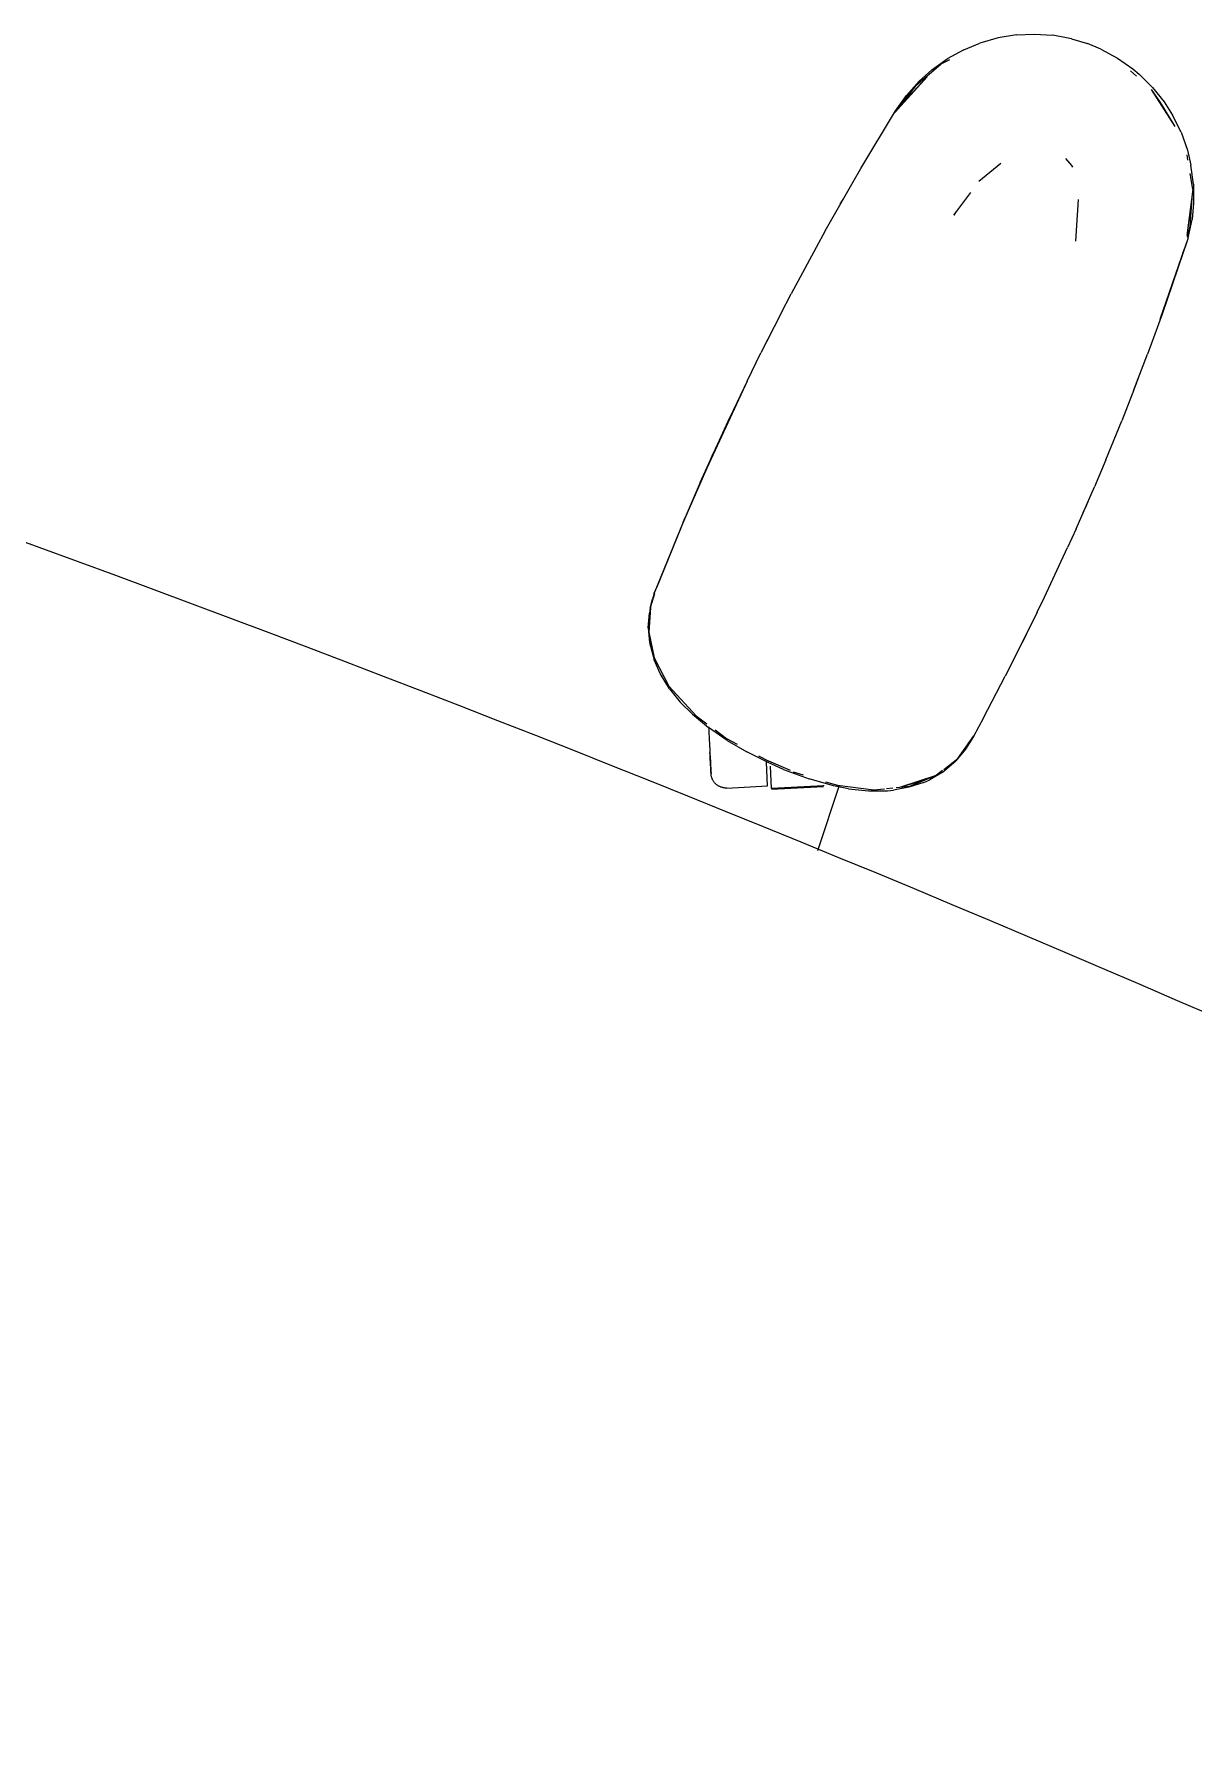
# Model space of a CAD drawing. Header units: millimetres. Extents: x 79795 to 317870, y -36033 to 97293.
# Drawn here: x 196348.6 to 196659.8, y 33365.2 to 33822.3 of the extents above; entities that cross this region are included whole.
import ezdxf

# ---------------------------------------------------------------- set-up
doc = ezdxf.new("R2010")
doc.units = ezdxf.units.MM
doc.header["$MEASUREMENT"] = 0
doc.layers.add('G-IMPT', color=8, linetype='CONTINUOUS', lineweight=9)
doc.layers.add('I-FURN', color=8, linetype='CONTINUOUS', lineweight=9)

msp = doc.modelspace()

# ---------------------------------------------------------------- linework, layer by layer
at = {"layer": 'G-IMPT'}
for p, q in [((196598.05, 33818.11), (196602.38, 33819.88)), ((196607.26, 33821.27), (196602.38, 33819.88)), ((196612.23, 33822.08), (196607.26, 33821.27)), ((196612.23, 33822.08), (196616.93, 33822.3)), ((196616.93, 33822.3), (196621.97, 33821.97)), ((196626.92, 33821.06), (196621.97, 33821.97)), ((196626.92, 33821.06), (196631.28, 33819.74)), ((196634.84, 33818.27), (196631.28, 33819.74)), ((196585.13, 33808.45), (196591.92, 33814.18)), ((196589.46, 33812.71), (196593.61, 33815.67)), ((196594.21, 33815.39), (196591.92, 33814.18)), ((196598.05, 33818.11), (196593.61, 33815.67)), ((196634.84, 33818.27), (196639.28, 33815.87)), ((196639.28, 33815.87), (196643.4, 33812.98)), ((196579.48, 33801.18), (196588.22, 33810.86)), ((196588.22, 33810.86), (196581.72, 33803.8)), ((196586.03, 33809.63), (196582.64, 33805.84)), ((196589.46, 33812.71), (196586.03, 33809.63)), ((196644.35, 33811.03), (196642.78, 33812.45)), ((196643.4, 33812.98), (196645.09, 33811.57)), ((196648.69, 33808), (196645.09, 33811.57)), ((196579.7, 33801.65), (196582.64, 33805.84)), ((196585.13, 33808.45), (196579.84, 33801.64)), ((196648.33, 33807.46), (196650.75, 33803.94)), ((196648.33, 33807.46), (196654.67, 33797.52)), ((196648.69, 33808), (196651.83, 33804.07)), ((196570.4, 33786.21), (196579.7, 33801.65)), ((196579.48, 33801.18), (196581.72, 33803.8)), ((196650.75, 33803.94), (196654.67, 33797.52)), ((196651.83, 33804.07), (196654.09, 33800.51)), ((196656.34, 33795.94), (196654.09, 33800.51)), ((196656.34, 33795.94), (196658.04, 33791.17)), ((196658.04, 33791.17), (196659.01, 33787.07)), ((196607.94, 33787.51), (196602.11, 33782.74)), ((196625.37, 33788.91), (196626.96, 33787.05)), ((196626.96, 33787.05), (196627.24, 33786.59)), ((196658.2, 33788.47), (196657.98, 33789.84)), ((196659.66, 33782), (196659.01, 33787.07)), ((196560.84, 33769.49), (196568.34, 33782.61)), ((196568.34, 33782.61), (196570.4, 33786.21)), ((196659.46, 33780.63), (196658.77, 33784.9)), ((196659.66, 33782), (196659.71, 33776.92)), ((196564.89, 33776.64), (196565.75, 33778.08)), ((196595.33, 33773.71), (196599.89, 33779.79)), ((196628.13, 33766.69), (196628.78, 33777.89)), ((196659.46, 33780.63), (196657.91, 33768.27)), ((196659.13, 33777.8), (196657.91, 33768.27)), ((196658.83, 33770.75), (196659.39, 33779.52)), ((196659.46, 33780.63), (196659.13, 33777.8)), ((196596.04, 33774.7), (196595.33, 33773.71)), ((196659.71, 33776.92), (196659.28, 33772.56)), ((196560.84, 33769.49), (196558.4, 33765.02)), ((196658.06, 33767.74), (196658.83, 33770.75)), ((196658.23, 33767.58), (196659.28, 33772.56)), ((196558.4, 33765.02), (196551.69, 33752.55)), ((196658.23, 33767.58), (196650.75, 33745.73)), ((196650.75, 33745.73), (196657.34, 33764.88)), ((196658.23, 33767.58), (196651.3, 33747.15)), ((196656.83, 33763.45), (196657.34, 33764.88)), ((196658.23, 33767.58), (196657.34, 33764.88)), ((196548.91, 33747.2), (196551.69, 33752.55)), ((196548.91, 33747.2), (196543.59, 33736.7)), ((196651.3, 33747.15), (196647.37, 33736.41)), ((196545.8, 33741.12), (196545.16, 33739.77)), ((196546.72, 33742.83), (196545.8, 33741.12)), ((196539.88, 33729.14), (196543.59, 33736.7)), ((196643.69, 33726.78), (196647.37, 33736.41)), ((196539.88, 33729.14), (196527.3, 33701.89)), ((196539.88, 33729.14), (196531.31, 33710.87)), ((196539.88, 33729.14), (196535.24, 33719.4)), ((196644.43, 33728.68), (196643.7, 33726.92)), ((196644.43, 33728.68), (196644.91, 33730.03)), ((196643.69, 33726.78), (196640.45, 33718.5)), ((196527.3, 33701.89), (196535.24, 33719.4)), ((196636.16, 33708.02), (196640.45, 33718.5)), ((196531.31, 33710.87), (196522.73, 33691.26)), ((196531.31, 33710.87), (196523.2, 33692.38)), ((196531.31, 33710.87), (196527.3, 33701.89)), ((196530.47, 33709.01), (196529.73, 33707.25)), ((196531.36, 33710.87), (196530.47, 33709.01)), ((196636.16, 33708.02), (196633.09, 33700.76)), ((196527.3, 33701.89), (196522.73, 33691.26)), ((196628.16, 33689.48), (196633.09, 33700.76)), ((196630.9, 33695.68), (196630.02, 33693.8)), ((196631.53, 33697.22), (196630.9, 33695.68)), ((196523.2, 33692.38), (196514.98, 33672.17)), ((196522.73, 33691.26), (196514.98, 33672.17)), ((196523.2, 33692.38), (196515.56, 33673.68)), ((196522.73, 33691.26), (196523.2, 33692.38)), ((196628.16, 33689.48), (196625.91, 33684.49)), ((196619.7, 33671.15), (196625.91, 33684.49)), ((196514.98, 33672.17), (196515.56, 33673.68)), ((196514, 33668.37), (196513.56, 33661.74)), ((196513.91, 33668.22), (196513.67, 33666.84)), ((196513.91, 33668.22), (196514.52, 33670.57)), ((196514, 33668.37), (196515.1, 33672.1)), ((196514.98, 33672.17), (196514.52, 33670.57)), ((196617.75, 33667.09), (196619.7, 33671.15)), ((196513.39, 33662.95), (196513.67, 33666.84)), ((196617.75, 33667.09), (196610.78, 33653.05)), ((196513.39, 33662.95), (196513.72, 33659.01)), ((196513.56, 33661.74), (196514.97, 33654.88)), ((196513.72, 33659.01), (196514.93, 33654.32)), ((196612.57, 33656.68), (196613.81, 33659.06)), ((196614.75, 33661.07), (196613.81, 33659.06)), ((196516.55, 33650.62), (196514.93, 33654.32)), ((196514.97, 33654.88), (196518.91, 33647.28)), ((196519.1, 33646.51), (196516.55, 33650.62)), ((196603.31, 33638.76), (196609.17, 33649.89)), ((196610.78, 33653.05), (196609.17, 33649.89)), ((196518.91, 33647.28), (196522.12, 33643.76)), ((196519.1, 33646.51), (196521.95, 33642.99)), ((196525.21, 33639.72), (196521.95, 33642.99)), ((196526.23, 33639.27), (196522.12, 33643.76)), ((196525.21, 33639.72), (196529.57, 33636.11)), ((196526.23, 33639.27), (196529.07, 33637.16)), ((196534.53, 33632.69), (196529.57, 33636.11)), ((196603.31, 33638.76), (196600.66, 33633.75)), ((196531.32, 33635.49), (196534.4, 33633.21)), ((196534.4, 33633.21), (196537.22, 33631.68)), ((196534.53, 33632.69), (196539.86, 33629.58)), ((196596.4, 33627.87), (196600.75, 33633.95)), ((196600.66, 33633.75), (196598.51, 33630.33)), ((196545.53, 33626.74), (196539.86, 33629.58)), ((196542.95, 33628.56), (196545.69, 33627.08)), ((196549.65, 33624.91), (196545.53, 33626.74)), ((196551.54, 33624.58), (196545.69, 33627.08)), ((196592.24, 33624.11), (196595.87, 33627.19)), ((196592.7, 33624.9), (196596.4, 33627.87)), ((196598.51, 33630.33), (196595.87, 33627.19)), ((196549.65, 33624.91), (196556.52, 33622.34)), ((196552.28, 33624.26), (196554.97, 33623.44)), ((196563.12, 33620.5), (196556.52, 33622.34)), ((196581.14, 33620.21), (196590.75, 33623.34)), ((196581.14, 33620.21), (196587.71, 33622.1)), ((196583.53, 33620.41), (196590.75, 33623.34)), ((196587.3, 33621.41), (196588.89, 33622.13)), ((196590.75, 33623.34), (196587.71, 33622.1)), ((196592.24, 33624.11), (196588.89, 33622.13)), ((196592.29, 33624.58), (196590.75, 33623.34)), ((196564.63, 33620.54), (196558.78, 33603.07)), ((196560.94, 33621.61), (196564.12, 33620.64)), ((196567.1, 33619.73), (196563.12, 33620.5)), ((196564.12, 33620.64), (196573.91, 33619.42)), ((196567.1, 33619.73), (196572.44, 33619.15)), ((196572.44, 33619.15), (196577.58, 33619.19)), ((196573.91, 33619.42), (196576.75, 33619.71)), ((196577.3, 33619.77), (196578.97, 33619.94)), ((196577.58, 33619.19), (196579.16, 33619.34)), ((196583.33, 33620.1), (196579.16, 33619.34)), ((196579.88, 33620.03), (196583.53, 33620.41)), ((196587.3, 33621.41), (196583.33, 33620.1))]:
    msp.add_line(p, q, dxfattribs=at)
at = {"layer": 'I-FURN'}
for p, q in [((196529.56, 33636.35), (196529.61, 33635.42)), ((196529.61, 33635.42), (196529.66, 33634.52)), ((196529.66, 33634.52), (196529.7, 33633.64)), ((196529.7, 33633.64), (196529.75, 33632.79)), ((196529.75, 33632.79), (196529.79, 33631.97)), ((196529.79, 33631.97), (196529.83, 33631.19)), ((196529.83, 33631.19), (196529.87, 33630.44)), ((196529.87, 33630.44), (196529.91, 33629.72)), ((196529.91, 33629.72), (196529.94, 33629.04)), ((196529.96, 33628.69), (196529.93, 33629.35)), ((196529.94, 33629.04), (196529.98, 33628.4)), ((196529.99, 33628.07), (196529.96, 33628.69)), ((196529.98, 33628.4), (196530.01, 33627.79)), ((196530.02, 33627.48), (196529.99, 33628.07)), ((196530.01, 33627.79), (196530.04, 33627.22)), ((196530.05, 33626.94), (196530.02, 33627.48)), ((196530.04, 33627.22), (196530.07, 33626.7)), ((196530.08, 33626.43), (196530.05, 33626.94)), ((196530.07, 33626.7), (196530.09, 33626.21)), ((196545.41, 33620.48), (196545.08, 33626.85)), ((196530.1, 33625.97), (196530.08, 33626.43)), ((196530.09, 33626.21), (196530.11, 33625.77)), ((196530.13, 33625.55), (196530.1, 33625.97)), ((196530.11, 33625.77), (196530.14, 33625.37)), ((196530.15, 33625.17), (196530.13, 33625.55)), ((196530.14, 33625.37), (196530.15, 33625.01)), ((196530.16, 33624.83), (196530.15, 33625.17)), ((196530.15, 33625.01), (196530.17, 33624.69)), ((196530.18, 33624.54), (196530.16, 33624.83)), ((196530.17, 33624.69), (196530.19, 33624.42)), ((196530.19, 33624.29), (196530.18, 33624.54)), ((196530.19, 33624.42), (196530.2, 33624.19)), ((196530.2, 33624.09), (196530.19, 33624.29)), ((196530.2, 33624.19), (196530.21, 33624.01)), ((196530.21, 33623.93), (196530.2, 33624.09)), ((196530.21, 33624.01), (196530.21, 33623.87)), ((196530.22, 33623.81), (196530.21, 33623.93)), ((196530.21, 33623.87), (196530.22, 33623.78)), ((196530.22, 33623.75), (196530.22, 33623.81)), ((196530.22, 33623.78), (196530.22, 33623.73)), ((196530.22, 33623.72), (196530.22, 33623.75)), ((196530.22, 33623.73), (196530.22, 33623.72)), ((196530.22, 33623.68), (196530.22, 33623.72)), ((196530.24, 33623.52), (196530.22, 33623.68)), ((196530.26, 33623.36), (196530.24, 33623.52)), ((196530.28, 33623.2), (196530.26, 33623.36)), ((196530.32, 33623.04), (196530.28, 33623.2)), ((196530.35, 33622.89), (196530.32, 33623.04)), ((196530.4, 33622.73), (196530.35, 33622.89)), ((196530.45, 33622.58), (196530.4, 33622.73)), ((196530.51, 33622.43), (196530.45, 33622.58)), ((196530.57, 33622.28), (196530.51, 33622.43)), ((196530.64, 33622.13), (196530.57, 33622.28)), ((196530.72, 33621.99), (196530.64, 33622.13)), ((196530.8, 33621.85), (196530.72, 33621.99)), ((196546.45, 33619.8), (196546.14, 33625.78)), ((196530.88, 33621.71), (196530.8, 33621.85)), ((196530.97, 33621.58), (196530.88, 33621.71)), ((196531.07, 33621.45), (196530.97, 33621.58)), ((196531.17, 33621.33), (196531.07, 33621.45)), ((196531.28, 33621.21), (196531.17, 33621.33)), ((196531.39, 33621.09), (196531.28, 33621.21)), ((196531.51, 33620.98), (196531.39, 33621.09)), ((196531.63, 33620.87), (196531.51, 33620.98)), ((196531.75, 33620.77), (196531.63, 33620.87)), ((196531.88, 33620.67), (196531.75, 33620.77)), ((196532.01, 33620.58), (196531.88, 33620.67)), ((196532.15, 33620.49), (196532.01, 33620.58)), ((196532.29, 33620.41), (196532.15, 33620.49)), ((196532.43, 33620.34), (196532.29, 33620.41)), ((196532.57, 33620.27), (196532.43, 33620.34)), ((196532.72, 33620.2), (196532.57, 33620.27)), ((196532.87, 33620.14), (196532.72, 33620.2)), ((196533.03, 33620.09), (196532.87, 33620.14)), ((196533.18, 33620.05), (196533.03, 33620.09)), ((196533.34, 33620.01), (196533.18, 33620.05)), ((196533.49, 33619.97), (196533.34, 33620.01)), ((196533.65, 33619.95), (196533.49, 33619.97)), ((196533.81, 33619.93), (196533.65, 33619.95)), ((196533.97, 33619.91), (196533.81, 33619.93)), ((196534.13, 33619.9), (196533.97, 33619.91)), ((196534.3, 33619.9), (196534.13, 33619.9)), ((196534.46, 33619.91), (196534.3, 33619.9)), ((196534.46, 33619.91), (196545.41, 33620.48)), ((196560.43, 33620.53), (196546.45, 33619.8)), ((196546.46, 33619.6), (196560.44, 33620.34)), ((196560.42, 33620.64), (196560.43, 33620.53))]:
    msp.add_line(p, q, dxfattribs=at)
msp.add_arc((194451.15, 28472.79), 5546.8, 57.7512, 72.2488, dxfattribs=at)

doc.saveas('drawing.dxf')
